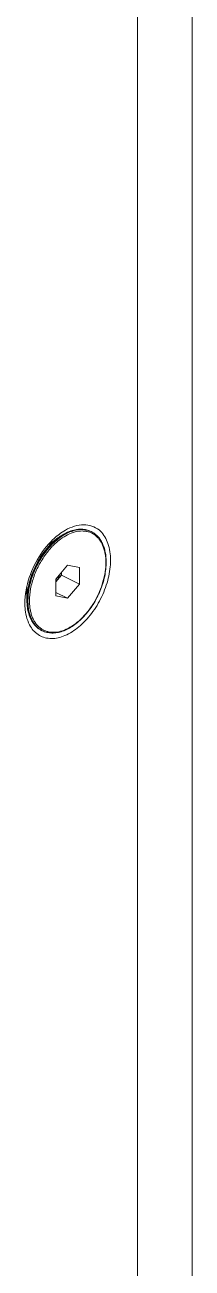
# Model space of a CAD drawing. Header units: millimetres. Extents: x 0 to 9253, y 0 to 2730.
# Drawn here: x 3333.8 to 3349, y 2028.4 to 2140.9 of the extents above; entities that cross this region are included whole.
import ezdxf

# ---------------------------------------------------------------- set-up
doc = ezdxf.new("R2010")
doc.units = ezdxf.units.MM
doc.layers.get('0').update_dxf_attribs({"lineweight": 13})

msp = doc.modelspace()

# ---------------------------------------------------------------- linework, layer by layer
for p, q in [((3348.98, 1941.84), (3348.98, 2369.66)), ((3344.03, 1934.1), (3344.03, 2363.65)), ((3336.8, 2094.45), (3336.01, 2093.86)), ((3339.85, 2095), (3339.79, 2095.03)), ((3336.16, 2093.97), (3336.14, 2093.98)), ((3337.68, 2092), (3336.62, 2090.72)), ((3338.75, 2091.78), (3337.68, 2092)), ((3336.62, 2090.49), (3337.12, 2091.09)), ((3337.12, 2091.09), (3337.12, 2091.31)), ((3338.75, 2090.28), (3337.12, 2091.09)), ((3338.75, 2090.28), (3338.75, 2091.78)), ((3333.99, 2088.83), (3333.99, 2090.09)), ((3336.62, 2090.72), (3336.62, 2089.22)), ((3337.68, 2089), (3338.75, 2090.28)), ((3337.68, 2089), (3336.62, 2089.53)), ((3336.62, 2089.22), (3337.68, 2089)), ((3335.38, 2086.06), (3335.32, 2086.09))]:
    msp.add_line(p, q)
for centre, radius, start, end in [((3336.82, 2092.24), 1.96, 104.4488, 110.8765), ((3340.68, 2089.44), 6.31, 131.9554, 135.2189), ((3340.88, 2089.52), 6.59, 129.601, 133.4368), ((3340.35, 2089.8), 5.82, 128.4878, 131.9336), ((3340.49, 2089.68), 5.8, 129.0563, 132.6428), ((3340.53, 2089.95), 6.03, 126.8957, 129.5861), ((3340.12, 2090.08), 5.46, 127.2446, 128.4524), ((3340.19, 2090.05), 5.47, 127.5603, 128.4526), ((3339.01, 2093.33), 1.88, 63.4332, 65.4473), ((3335.79, 2093.27), 0.793, 63.4444, 68.8694), ((3340.83, 2089.32), 6.3, 132.662, 136.0586), ((3334.59, 2090.46), 1.01, 228.1178, 233.5972), ((3334.36, 2090.7), 1.12, 246.3711, 250.9106), ((3335.84, 2090.16), 2.03, 195.6978, 199.0326), ((3335.63, 2090.09), 1.81, 199.0022, 204.3621), ((3339.21, 2088.79), 5.19, 179.9952, 181.2741), ((3339.3, 2088.76), 5.23, 179.9983, 180.9213), ((3339.34, 2088.76), 5.12, 179.9984, 180.8966), ((3336.25, 2087.89), 2.03, 226.6067, 227.2663), ((3336.21, 2087.84), 1.97, 227.2361, 232.7278), ((3336.18, 2087.81), 1.92, 232.7351, 234.9496), ((3336.17, 2087.79), 1.9, 234.9479, 239.3027), ((3336.16, 2087.77), 1.88, 239.3074, 243.4307), ((3336.22, 2087.74), 1.88, 241.3639, 243.4327)]:
    msp.add_arc(centre, radius, start, end)
for points, knots in [([(3336.82, 2094.43), (3337.07, 2094.62), (3337.45, 2094.86), (3337.99, 2095.08), (3338.38, 2095.19), (3338.76, 2095.24), (3339.12, 2095.24), (3339.47, 2095.17), (3339.69, 2095.08), (3339.79, 2095.03)], [0, 0, 0, 0, 0.289507, 0.423185, 0.549474, 0.668985, 0.782806, 0.892493, 1, 1, 1, 1]), ([(3337.68, 2095.26), (3337.62, 2095.23), (3337.35, 2095.08), (3337.09, 2094.91), (3336.91, 2094.77)], [0, 0, 0, 0, 0.241519, 1, 1, 1, 1]), ([(3340.66, 2095.05), (3340.49, 2095.22), (3340.07, 2095.5), (3339.31, 2095.68), (3338.49, 2095.6), (3337.95, 2095.39), (3337.68, 2095.26)], [0, 0, 0, 0, 0.231559, 0.465604, 0.718399, 1, 1, 1, 1]), ([(3337.68, 2094.97), (3337.86, 2095.06), (3338.23, 2095.18), (3338.78, 2095.26), (3339.31, 2095.22), (3339.64, 2095.11), (3339.79, 2095.03)], [0, 0, 0, 0, 0.273934, 0.528563, 0.768341, 1, 1, 1, 1]), ([(3333.99, 2088.83), (3333.99, 2089.08), (3334.03, 2089.6), (3334.18, 2090.39), (3334.43, 2091.18), (3334.77, 2091.95), (3335.19, 2092.69), (3335.67, 2093.36), (3336.2, 2093.96), (3336.6, 2094.3), (3336.8, 2094.45)], [0, 0, 0, 0, 0.117253, 0.240988, 0.369311, 0.5, 0.630689, 0.759011, 0.882749, 1, 1, 1, 1]), ([(3336.35, 2094.31), (3335.8, 2093.78), (3334.84, 2092.52), (3334.23, 2091.06), (3334.03, 2090.3)], [0, 0, 0, 0, 0.493178, 1, 1, 1, 1]), ([(3336.26, 2093.86), (3336.3, 2093.9), (3336.47, 2094.06), (3336.65, 2094.22), (3336.79, 2094.33)], [0, 0, 0, 0, 0.255096, 1, 1, 1, 1]), ([(3336.8, 2094.45), (3336.87, 2094.51), (3337.15, 2094.7), (3337.45, 2094.87), (3337.68, 2094.97)], [0, 0, 0, 0, 0.260421, 1, 1, 1, 1]), ([(3336.83, 2094.18), (3336.9, 2094.24), (3337.17, 2094.45), (3337.46, 2094.63), (3337.68, 2094.74)], [0, 0, 0, 0, 0.260379, 1, 1, 1, 1]), ([(3336.86, 2094.38), (3336.94, 2094.45), (3337.26, 2094.68), (3337.62, 2094.88), (3337.89, 2094.99)], [0, 0, 0, 0, 0.263033, 1, 1, 1, 1]), ([(3337.68, 2094.74), (3337.9, 2094.85), (3338.33, 2095.02), (3338.89, 2095.1), (3339.32, 2095.06), (3339.61, 2095), (3339.89, 2094.88), (3340.14, 2094.73), (3340.37, 2094.53), (3340.57, 2094.3), (3340.75, 2094.02), (3340.89, 2093.72), (3341.01, 2093.38), (3341.12, 2092.89), (3341.15, 2092.49), (3341.15, 2092.23)], [0, 0, 0, 0, 0.134719, 0.256833, 0.314289, 0.370105, 0.425076, 0.480069, 0.535949, 0.593509, 0.653413, 0.716168, 0.782105, 0.851412, 1, 1, 1, 1]), ([(3337.89, 2094.99), (3338.06, 2095.05), (3338.39, 2095.16), (3338.88, 2095.22), (3339.36, 2095.19), (3339.65, 2095.09), (3339.79, 2095.03)], [0, 0, 0, 0, 0.274184, 0.529188, 0.769053, 1, 1, 1, 1]), ([(3339.85, 2095), (3339.95, 2094.95), (3340.16, 2094.83), (3340.42, 2094.59), (3340.65, 2094.3), (3340.84, 2093.96), (3340.99, 2093.58), (3341.14, 2093.02), (3341.18, 2092.57), (3341.18, 2092.26)], [0, 0, 0, 0, 0.109295, 0.220481, 0.335288, 0.455152, 0.581136, 0.713876, 1, 1, 1, 1]), ([(3341.57, 2092.44), (3341.57, 2092.95), (3341.46, 2093.9), (3340.97, 2094.75), (3340.66, 2095.05)], [0, 0, 0, 0, 0.543215, 1, 1, 1, 1]), ([(3334.02, 2088.79), (3334.02, 2089.15), (3334.09, 2089.88), (3334.38, 2090.97), (3334.84, 2092.04), (3335.25, 2092.71), (3335.48, 2093.03)], [0, 0, 0, 0, 0.234396, 0.484562, 0.742701, 1, 1, 1, 1]), ([(3334.08, 2088.76), (3334.08, 2089.12), (3334.15, 2089.85), (3334.44, 2090.94), (3334.9, 2092.01), (3335.31, 2092.68), (3335.54, 2093)], [0, 0, 0, 0, 0.234396, 0.484562, 0.742701, 1, 1, 1, 1]), ([(3334.22, 2088.76), (3334.22, 2089.13), (3334.3, 2089.89), (3334.61, 2091.01), (3335.11, 2092.11), (3335.55, 2092.78), (3335.79, 2093.1)], [0, 0, 0, 0, 0.234729, 0.485648, 0.744005, 1, 1, 1, 1]), ([(3335.48, 2093.03), (3335.53, 2093.1), (3335.76, 2093.4), (3336, 2093.69), (3336.2, 2093.89)], [0, 0, 0, 0, 0.254995, 1, 1, 1, 1]), ([(3335.54, 2093), (3335.59, 2093.07), (3335.82, 2093.37), (3336.06, 2093.66), (3336.26, 2093.86)], [0, 0, 0, 0, 0.254995, 1, 1, 1, 1]), ([(3335.79, 2093.1), (3335.83, 2093.15), (3335.99, 2093.35), (3336.16, 2093.55), (3336.29, 2093.69)], [0, 0, 0, 0, 0.253673, 1, 1, 1, 1]), ([(3341.15, 2092.23), (3341.15, 2091.94), (3341.1, 2091.35), (3340.9, 2090.47), (3340.59, 2089.58), (3340.16, 2088.73), (3339.65, 2087.95), (3339.06, 2087.26), (3338.42, 2086.69), (3337.75, 2086.26), (3337.07, 2085.99), (3336.51, 2085.9), (3336.09, 2085.92), (3335.8, 2085.99), (3335.52, 2086.09), (3335.26, 2086.24), (3335.03, 2086.43), (3334.83, 2086.66), (3334.65, 2086.92), (3334.5, 2087.22), (3334.38, 2087.55), (3334.26, 2088.04), (3334.22, 2088.42), (3334.22, 2088.68)], [0, 0, 0, 0, 0.068682, 0.141507, 0.216986, 0.293381, 0.368889, 0.441776, 0.510537, 0.574065, 0.631859, 0.684258, 0.708889, 0.732784, 0.756273, 0.77972, 0.803491, 0.827927, 0.853317, 0.879887, 0.907787, 0.937107, 1, 1, 1, 1]), ([(3334.32, 2086.43), (3334.51, 2086.11), (3335.06, 2085.54), (3336.25, 2085.25), (3337.53, 2085.58), (3338.78, 2086.39), (3339.91, 2087.61), (3340.82, 2089.11), (3341.42, 2090.75), (3341.57, 2091.89), (3341.57, 2092.44)], [0, 0, 0, 0, 0.095394, 0.189105, 0.295434, 0.420472, 0.561825, 0.711964, 0.86121, 1, 1, 1, 1]), ([(3341.18, 2092.26), (3341.18, 2092.06), (3341.15, 2091.63), (3341.05, 2090.98), (3340.88, 2090.33), (3340.64, 2089.68), (3340.35, 2089.05), (3340, 2088.44), (3339.61, 2087.88), (3339.18, 2087.36), (3338.72, 2086.91), (3338.23, 2086.53), (3337.74, 2086.22), (3337.24, 2086), (3336.74, 2085.87), (3336.26, 2085.83), (3335.8, 2085.89), (3335.51, 2085.99), (3335.38, 2086.06)], [0, 0, 0, 0, 0.064576, 0.132147, 0.202054, 0.273546, 0.345776, 0.417874, 0.488971, 0.558245, 0.624965, 0.688535, 0.748543, 0.804816, 0.857475, 0.906976, 0.95412, 1, 1, 1, 1]), ([(3336.62, 2090.49), (3336.7, 2090.59), (3336.84, 2090.81), (3336.95, 2091.04), (3336.99, 2091.16)], [0, 0, 0, 0, 0.497407, 1, 1, 1, 1]), ([(3334.03, 2090.3), (3334.01, 2090.22), (3333.94, 2089.93), (3333.89, 2089.64), (3333.86, 2089.42)], [0, 0, 0, 0, 0.254098, 1, 1, 1, 1]), ([(3333.86, 2089.42), (3333.85, 2089.35), (3333.81, 2089.06), (3333.8, 2088.77), (3333.8, 2088.55)], [0, 0, 0, 0, 0.256481, 1, 1, 1, 1]), ([(3333.8, 2088.55), (3333.8, 2088.35), (3333.83, 2087.62), (3334.04, 2086.88), (3334.32, 2086.43)], [0, 0, 0, 0, 0.274931, 1, 1, 1, 1]), ([(3334.08, 2087.91), (3334.06, 2087.98), (3334.01, 2088.29), (3333.99, 2088.59), (3333.99, 2088.83)], [0, 0, 0, 0, 0.240957, 1, 1, 1, 1]), ([(3334.86, 2086.41), (3334.79, 2086.47), (3334.67, 2086.61), (3334.45, 2086.92), (3334.23, 2087.37), (3334.07, 2088), (3334.03, 2088.45), (3334.02, 2088.68)], [0, 0, 0, 0, 0.108815, 0.221178, 0.459207, 0.718465, 1, 1, 1, 1]), ([(3335.32, 2086.09), (3335.22, 2086.14), (3335.04, 2086.26), (3334.8, 2086.49), (3334.58, 2086.77), (3334.41, 2087.08), (3334.27, 2087.44), (3334.13, 2087.97), (3334.08, 2088.39), (3334.08, 2088.68)], [0, 0, 0, 0, 0.108051, 0.218451, 0.332912, 0.452809, 0.579108, 0.712369, 1, 1, 1, 1]), ([(3335.32, 2086.09), (3335.24, 2086.13), (3335.09, 2086.22), (3334.88, 2086.38), (3334.69, 2086.57), (3334.46, 2086.87), (3334.23, 2087.32), (3334.12, 2087.7), (3334.08, 2087.91)], [0, 0, 0, 0, 0.114822, 0.230769, 0.348898, 0.470174, 0.724938, 1, 1, 1, 1])]:
    msp.add_open_spline(points, degree=3, knots=knots)

doc.saveas('drawing.dxf')
